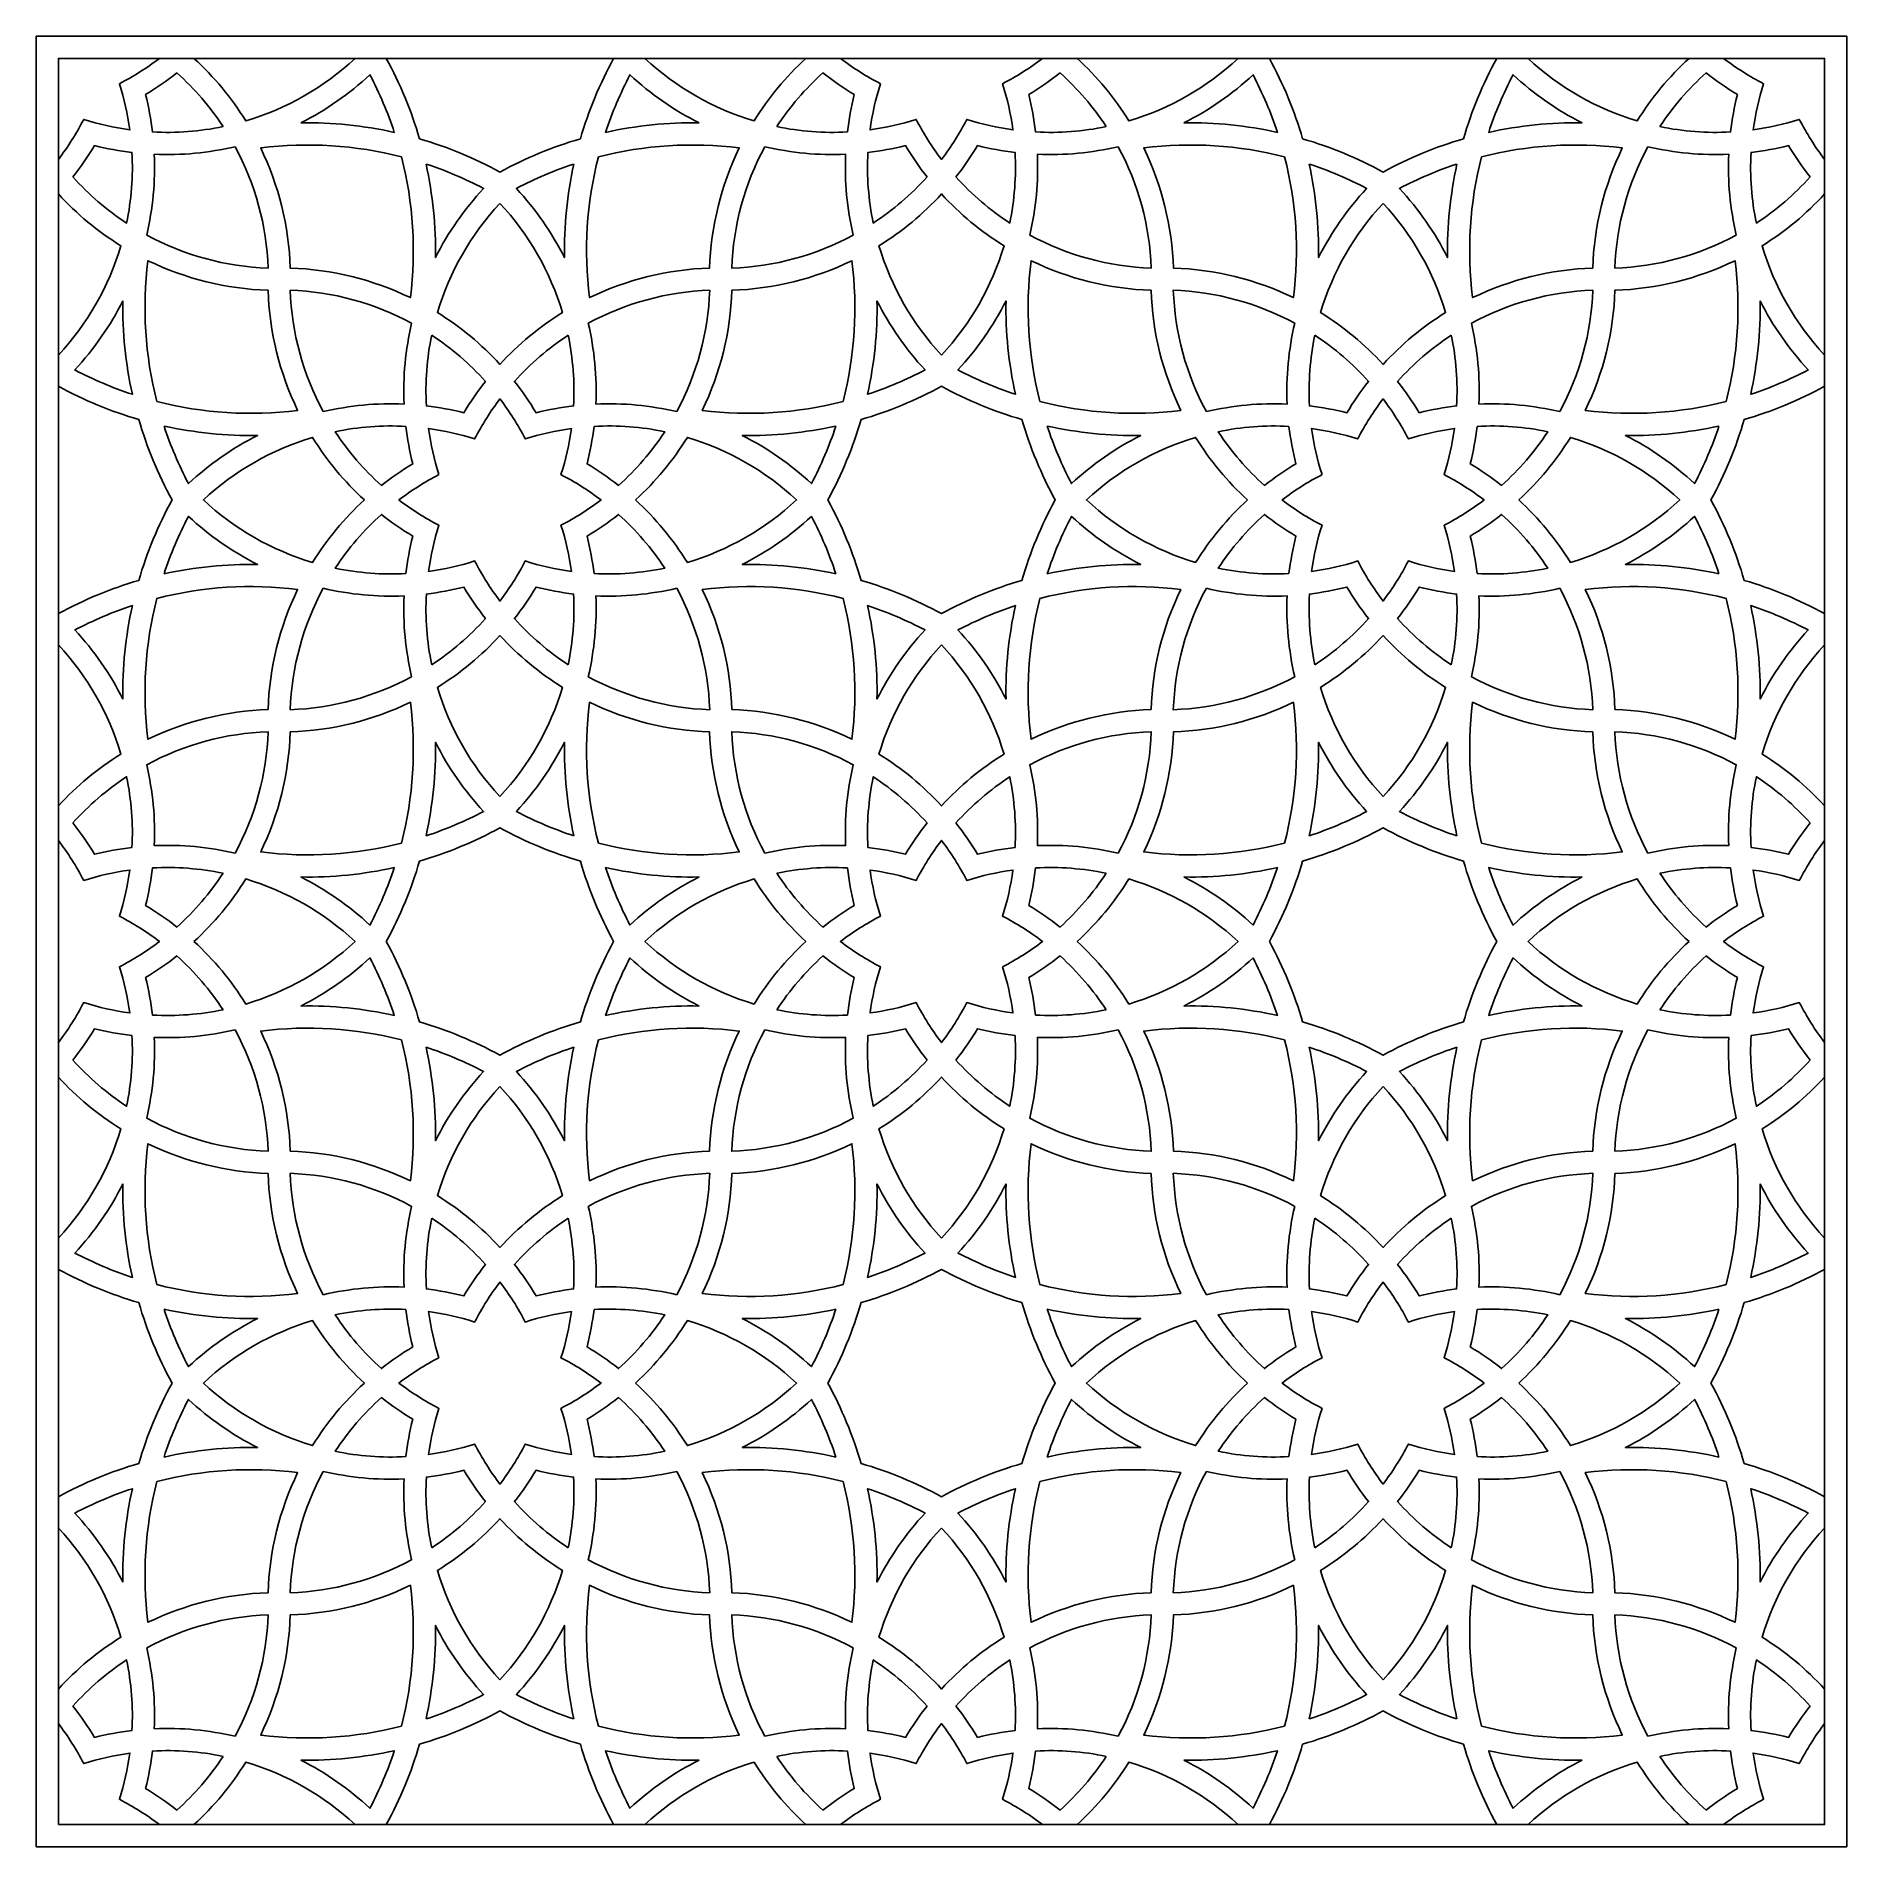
# Model space of a CAD drawing. Extents: x 186.9 to 268.6, y 397.7 to 479.3.
import ezdxf

# ---------------------------------------------------------------- set-up
doc = ezdxf.new("R2010")
doc.units = 0
doc.layers.add('LAYER_01', color=5, linetype='CONTINUOUS')

msp = doc.modelspace()

# ---------------------------------------------------------------- linework, layer by layer
at = {"layer": 'LAYER_01'}
for points in [[(186.922, 397.691), (268.568, 397.691), (268.568, 479.337), (186.922, 479.337)], [(187.922, 398.691), (267.568, 398.691), (267.568, 478.337), (187.922, 478.337)]]:
    msp.add_lwpolyline(points, close=True, dxfattribs=at)
for points in [[(192.479, 478.337, -0.043018), (190.675, 477.196, -0.043018), (191.145, 475.114, -0.043018), (189.063, 475.584, -0.043018), (187.922, 473.78)], [(194.037, 478.337, -0.068492), (196.373, 475.517, 0.11571), (201.298, 478.337)], [(202.706, 478.337, -0.054622), (204.208, 474.711, -0.054622), (207.834, 473.209, -0.054622), (211.46, 474.711, -0.054622), (212.961, 478.337)], [(221.63, 478.337, 0.068492), (219.295, 475.517, -0.11571), (214.37, 478.337)], [(223.188, 478.337, 0.043018), (224.992, 477.196, 0.043018), (224.523, 475.114, 0.043018), (226.605, 475.584, 0.043018), (227.745, 473.78, 0.043018), (228.886, 475.584, 0.043018), (230.967, 475.114, 0.043018), (230.498, 477.196, 0.043018), (232.302, 478.337)], [(233.86, 478.337, -0.068492), (236.195, 475.517, 0.11571), (241.12, 478.337)], [(242.529, 478.337, -0.054622), (244.031, 474.711, -0.054622), (247.657, 473.209, -0.054622), (251.282, 474.711, -0.054622), (252.784, 478.337)], [(261.453, 478.337, 0.068492), (259.118, 475.517, -0.11571), (254.193, 478.337)], [(263.011, 478.337, 0.043018), (264.815, 477.196, 0.043018), (264.346, 475.114, 0.043018), (266.428, 475.584, 0.043018), (267.568, 473.78)], [(187.922, 464.961, 0.11571), (190.742, 469.886, -0.068492), (187.922, 472.222)], [(267.568, 464.961, -0.11571), (264.749, 469.886, 0.068492), (267.568, 472.222)], [(187.922, 453.298, -0.054622), (191.548, 454.799, -0.054622), (193.05, 458.425, -0.054622), (191.548, 462.051, -0.054622), (187.922, 463.553)], [(267.568, 453.298, 0.054622), (263.942, 454.799, 0.054622), (262.44, 458.425, 0.054622), (263.942, 462.051, 0.054622), (267.568, 463.553)], [(187.922, 451.889, -0.11571), (190.742, 446.964, 0.068492), (187.922, 444.629)], [(267.568, 451.889, 0.11571), (264.749, 446.964, -0.068492), (267.568, 444.629)], [(187.922, 443.071, -0.043018), (189.063, 441.267, -0.043018), (191.145, 441.736, -0.043018), (190.675, 439.654, -0.043018), (192.479, 438.514, -0.043018), (190.675, 437.373, -0.043018), (191.145, 435.292, -0.043018), (189.063, 435.761, -0.043018), (187.922, 433.957)], [(267.568, 443.071, 0.043018), (266.428, 441.267, 0.043018), (264.346, 441.736, 0.043018), (264.815, 439.654, 0.043018), (263.011, 438.514, 0.043018), (264.815, 437.373, 0.043018), (264.346, 435.292, 0.043018), (266.428, 435.761, 0.043018), (267.568, 433.957)], [(187.922, 425.139, 0.11571), (190.742, 430.064, -0.068492), (187.922, 432.399)], [(267.568, 425.139, -0.11571), (264.749, 430.064, 0.068492), (267.568, 432.399)], [(187.922, 413.475, -0.054622), (191.548, 414.977, -0.054622), (193.05, 418.602, -0.054622), (191.548, 422.228, -0.054622), (187.922, 423.73)], [(267.568, 413.475, 0.054622), (263.942, 414.977, 0.054622), (262.44, 418.602, 0.054622), (263.942, 422.228, 0.054622), (267.568, 423.73)], [(187.922, 412.066, -0.11571), (190.742, 407.141, 0.068492), (187.922, 404.806)], [(267.568, 412.066, 0.11571), (264.749, 407.141, -0.068492), (267.568, 404.806)], [(202.706, 398.691, 0.054622), (204.208, 402.317, 0.054622), (207.834, 403.819, 0.054622), (211.46, 402.317, 0.054622), (212.961, 398.691)], [(242.529, 398.691, 0.054622), (244.031, 402.317, 0.054622), (247.657, 403.819, 0.054622), (251.282, 402.317, 0.054622), (252.784, 398.691)], [(192.479, 398.691, 0.043018), (190.675, 399.831, 0.043018), (191.145, 401.913, 0.043018), (189.063, 401.444, 0.043018), (187.922, 403.248)], [(223.188, 398.691, -0.043018), (224.992, 399.831, -0.043018), (224.523, 401.913, -0.043018), (226.605, 401.444, -0.043018), (227.745, 403.248, -0.043018), (228.886, 401.444, -0.043018), (230.967, 401.913, -0.043018), (230.498, 399.831, -0.043018), (232.302, 398.691)], [(263.011, 398.691, -0.043018), (264.815, 399.831, -0.043018), (264.346, 401.913, -0.043018), (266.428, 401.444, -0.043018), (267.568, 403.248)], [(194.037, 398.691, 0.068492), (196.373, 401.51, -0.11571), (201.298, 398.691)], [(221.63, 398.691, -0.068492), (219.295, 401.51, 0.11571), (214.37, 398.691)], [(233.86, 398.691, 0.068492), (236.195, 401.51, -0.11571), (241.12, 398.691)], [(261.453, 398.691, -0.068492), (259.118, 401.51, 0.11571), (254.193, 398.691)]]:
    msp.add_lwpolyline(points, format="xyb", dxfattribs=at)
for points in [[(195.351, 475.26, 0.064555), (193.269, 477.683, -0.032046), (191.853, 476.708, -0.032046), (192.165, 475.018, 0.064555)], [(220.317, 475.26, -0.064555), (222.398, 477.683, 0.032046), (223.814, 476.708, 0.032046), (223.503, 475.018, -0.064555)], [(235.174, 475.26, 0.064555), (233.092, 477.683, -0.032046), (231.676, 476.708, -0.032046), (231.988, 475.018, 0.064555)], [(260.139, 475.26, -0.064555), (262.221, 477.683, 0.032046), (263.637, 476.708, 0.032046), (263.325, 475.018, -0.064555)], [(198.849, 475.427, 0.071109), (201.969, 477.595, -0.041463), (203.07, 475.002, 0.05908)], [(216.819, 475.427, -0.071109), (213.698, 477.595, 0.041463), (212.597, 475.002, -0.05908)], [(238.672, 475.427, 0.071109), (241.792, 477.595, -0.041463), (242.893, 475.002, 0.05908)], [(256.641, 475.427, -0.071109), (253.521, 477.595, 0.041463), (252.42, 475.002, -0.05908)], [(188.576, 472.99, 0.064555), (190.999, 470.908, 0.064555), (191.241, 474.094, -0.032046), (189.551, 474.406, -0.032046)], [(203.394, 473.897, 0.094313), (197.044, 474.297, -0.104987), (198.381, 468.883, -0.104987), (203.794, 467.547, 0.094313)], [(212.273, 473.897, -0.094313), (218.624, 474.297, 0.104987), (217.287, 468.883, 0.104987), (211.873, 467.547, -0.094313)], [(227.092, 472.99, -0.064555), (224.668, 470.908, -0.064555), (224.426, 474.094, 0.032046), (226.117, 474.406, 0.032046)], [(228.398, 472.99, 0.064555), (230.822, 470.908, 0.064555), (231.064, 474.094, -0.032046), (229.373, 474.406, -0.032046)], [(243.217, 473.897, 0.094313), (236.867, 474.297, -0.104987), (238.203, 468.883, -0.104987), (243.617, 467.547, 0.094313)], [(252.096, 473.897, -0.094313), (258.446, 474.297, 0.104987), (257.11, 468.883, 0.104987), (251.696, 467.547, -0.094313)], [(266.915, 472.99, -0.064555), (264.491, 470.908, -0.064555), (264.249, 474.094, 0.032046), (265.94, 474.406, 0.032046)], [(195.891, 474.355, -0.068492), (192.246, 474.013, -0.068492), (191.904, 470.368, 0.11571), (197.38, 468.879, 0.11571)], [(204.5, 473.573, -0.05908), (204.925, 469.352, -0.071109), (207.093, 472.472, 0.041463)], [(211.168, 473.573, 0.05908), (210.743, 469.352, 0.071109), (208.575, 472.472, -0.041463)], [(219.776, 474.355, 0.068492), (223.421, 474.013, 0.068492), (223.764, 470.368, -0.11571), (218.288, 468.879, -0.11571)], [(235.714, 474.355, -0.068492), (232.069, 474.013, -0.068492), (231.727, 470.368, 0.11571), (237.203, 468.879, 0.11571)], [(244.322, 473.573, -0.05908), (244.747, 469.352, -0.071109), (246.916, 472.472, 0.041463)], [(250.991, 473.573, 0.05908), (250.566, 469.352, 0.071109), (248.398, 472.472, -0.041463)], [(259.599, 474.355, 0.068492), (263.244, 474.013, 0.068492), (263.586, 470.368, -0.11571), (258.11, 468.879, -0.11571)], [(227.745, 464.961, -0.11571), (224.926, 469.886, 0.068492), (227.745, 472.222, 0.068492), (230.565, 469.886, -0.11571)], [(207.834, 471.8, -0.11571), (210.653, 466.875, 0.068492), (207.834, 464.54, 0.068492), (205.015, 466.875, -0.11571)], [(247.657, 471.8, -0.11571), (250.476, 466.875, 0.068492), (247.657, 464.54, 0.068492), (244.837, 466.875, -0.11571)], [(197.376, 467.878, -0.104987), (191.962, 469.215, 0.094313), (192.362, 462.865, 0.094313), (198.712, 462.465, -0.104987)], [(218.292, 467.878, 0.104987), (223.706, 469.215, -0.094313), (223.306, 462.865, -0.094313), (216.956, 462.465, 0.104987)], [(237.198, 467.878, -0.104987), (231.785, 469.215, 0.094313), (232.185, 462.865, 0.094313), (238.535, 462.465, -0.104987)], [(258.115, 467.878, 0.104987), (263.529, 469.215, -0.094313), (263.128, 462.865, -0.094313), (256.778, 462.465, 0.104987)], [(199.865, 462.407, -0.068492), (203.51, 462.749, -0.068492), (203.852, 466.394, 0.11571), (198.376, 467.883, 0.11571)], [(215.803, 462.407, 0.068492), (212.158, 462.749, 0.068492), (211.816, 466.394, -0.11571), (217.292, 467.883, -0.11571)], [(239.688, 462.407, -0.068492), (243.333, 462.749, -0.068492), (243.675, 466.394, 0.11571), (238.199, 467.883, 0.11571)], [(255.625, 462.407, 0.068492), (251.981, 462.749, 0.068492), (251.638, 466.394, -0.11571), (257.114, 467.883, -0.11571)], [(190.832, 467.41, -0.071109), (188.664, 464.29, 0.041463), (191.257, 463.189, -0.05908)], [(224.836, 467.41, 0.071109), (227.004, 464.29, -0.041463), (224.411, 463.189, 0.05908)], [(230.654, 467.41, -0.071109), (228.486, 464.29, 0.041463), (231.079, 463.189, -0.05908)], [(264.659, 467.41, 0.071109), (266.827, 464.29, -0.041463), (264.234, 463.189, 0.05908)], [(204.757, 465.854, -0.064555), (207.181, 463.772, 0.032046), (206.206, 462.356, 0.032046), (204.515, 462.668, -0.064555)], [(210.911, 465.854, 0.064555), (208.487, 463.772, -0.032046), (209.462, 462.356, -0.032046), (211.153, 462.668, 0.064555)], [(244.58, 465.854, -0.064555), (247.003, 463.772, 0.032046), (246.028, 462.356, 0.032046), (244.338, 462.668, -0.064555)], [(250.734, 465.854, 0.064555), (248.31, 463.772, -0.032046), (249.285, 462.356, -0.032046), (250.975, 462.668, 0.064555)], [(205.081, 459.566, -0.043018), (204.612, 461.647, -0.043018), (206.694, 461.178, -0.043018), (207.834, 462.982, -0.043018), (208.974, 461.178, -0.043018), (211.056, 461.647, -0.043018), (210.587, 459.566, -0.043018), (212.391, 458.425, -0.043018), (210.587, 457.285, -0.043018), (211.056, 455.203, -0.043018), (208.974, 455.672, -0.043018), (207.834, 453.868, -0.043018), (206.694, 455.672, -0.043018), (204.612, 455.203, -0.043018), (205.081, 457.285, -0.043018), (203.277, 458.425, -0.043018)], [(231.371, 462.051, 0.054622), (232.873, 458.425, 0.054622), (231.371, 454.799, 0.054622), (227.745, 453.298, 0.054622), (224.119, 454.799, 0.054622), (222.618, 458.425, 0.054622), (224.119, 462.051, 0.054622), (227.745, 463.553, 0.054622)], [(244.904, 459.566, -0.043018), (244.434, 461.647, -0.043018), (246.516, 461.178, -0.043018), (247.657, 462.982, -0.043018), (248.797, 461.178, -0.043018), (250.879, 461.647, -0.043018), (250.41, 459.566, -0.043018), (252.214, 458.425, -0.043018), (250.41, 457.285, -0.043018), (250.879, 455.203, -0.043018), (248.797, 455.672, -0.043018), (247.657, 453.868, -0.043018), (246.516, 455.672, -0.043018), (244.434, 455.203, -0.043018), (244.904, 457.285, -0.043018), (243.1, 458.425, -0.043018)], [(192.686, 461.759, 0.05908), (196.907, 461.334, 0.071109), (193.787, 459.166, -0.041463)], [(203.591, 461.744, 0.064555), (200.405, 461.502, 0.064555), (202.487, 459.078, -0.032046), (203.903, 460.053, -0.032046)], [(212.076, 461.744, -0.064555), (215.262, 461.502, -0.064555), (213.181, 459.078, 0.032046), (211.765, 460.053, 0.032046)], [(222.982, 461.759, -0.05908), (218.761, 461.334, -0.071109), (221.881, 459.166, 0.041463)], [(232.509, 461.759, 0.05908), (236.73, 461.334, 0.071109), (233.61, 459.166, -0.041463)], [(243.414, 461.744, 0.064555), (240.228, 461.502, 0.064555), (242.31, 459.078, -0.032046), (243.726, 460.053, -0.032046)], [(251.899, 461.744, -0.064555), (255.085, 461.502, -0.064555), (253.003, 459.078, 0.032046), (251.588, 460.053, 0.032046)], [(262.805, 461.759, -0.05908), (258.583, 461.334, -0.071109), (261.703, 459.166, 0.041463)], [(201.719, 458.425, -0.068492), (199.384, 461.244, 0.11571), (194.459, 458.425, 0.11571), (199.384, 455.606, -0.068492)], [(213.949, 458.425, 0.068492), (216.284, 461.244, -0.11571), (221.209, 458.425, -0.11571), (216.284, 455.606, 0.068492)], [(241.542, 458.425, -0.068492), (239.206, 461.244, 0.11571), (234.281, 458.425, 0.11571), (239.206, 455.606, -0.068492)], [(253.772, 458.425, 0.068492), (256.107, 461.244, -0.11571), (261.032, 458.425, -0.11571), (256.107, 455.606, 0.068492)], [(192.686, 455.091, -0.05908), (196.907, 455.516, -0.071109), (193.787, 457.684, 0.041463)], [(203.591, 455.106, -0.064555), (200.405, 455.348, -0.064555), (202.487, 457.772, 0.032046), (203.903, 456.797, 0.032046)], [(212.076, 455.106, 0.064555), (215.262, 455.348, 0.064555), (213.181, 457.772, -0.032046), (211.765, 456.797, -0.032046)], [(222.982, 455.091, 0.05908), (218.761, 455.516, 0.071109), (221.881, 457.684, -0.041463)], [(232.509, 455.091, -0.05908), (236.73, 455.516, -0.071109), (233.61, 457.684, 0.041463)], [(243.414, 455.106, -0.064555), (240.228, 455.348, -0.064555), (242.31, 457.772, 0.032046), (243.726, 456.797, 0.032046)], [(251.899, 455.106, 0.064555), (255.085, 455.348, 0.064555), (253.003, 457.772, -0.032046), (251.588, 456.797, -0.032046)], [(262.805, 455.091, 0.05908), (258.583, 455.516, 0.071109), (261.703, 457.684, -0.041463)], [(197.376, 448.972, 0.104987), (191.962, 447.635, -0.094313), (192.362, 453.986, -0.094313), (198.712, 454.386, 0.104987)], [(199.865, 454.444, 0.068492), (203.51, 454.101, 0.068492), (203.852, 450.456, -0.11571), (198.376, 448.967, -0.11571)], [(204.757, 450.997, 0.064555), (207.181, 453.078, -0.032046), (206.206, 454.494, -0.032046), (204.515, 454.183, 0.064555)], [(210.911, 450.997, -0.064555), (208.487, 453.078, 0.032046), (209.462, 454.494, 0.032046), (211.153, 454.183, -0.064555)], [(215.803, 454.444, -0.068492), (212.158, 454.101, -0.068492), (211.816, 450.456, 0.11571), (217.292, 448.967, 0.11571)], [(218.292, 448.972, -0.104987), (223.706, 447.635, 0.094313), (223.306, 453.986, 0.094313), (216.956, 454.386, -0.104987)], [(237.198, 448.972, 0.104987), (231.785, 447.635, -0.094313), (232.185, 453.986, -0.094313), (238.535, 454.386, 0.104987)], [(239.688, 454.444, 0.068492), (243.333, 454.101, 0.068492), (243.675, 450.456, -0.11571), (238.199, 448.967, -0.11571)], [(244.58, 450.997, 0.064555), (247.003, 453.078, -0.032046), (246.028, 454.494, -0.032046), (244.338, 454.183, 0.064555)], [(250.734, 450.997, -0.064555), (248.31, 453.078, 0.032046), (249.285, 454.494, 0.032046), (250.975, 454.183, -0.064555)], [(255.625, 454.444, -0.068492), (251.981, 454.101, -0.068492), (251.638, 450.456, 0.11571), (257.114, 448.967, 0.11571)], [(258.115, 448.972, -0.104987), (263.529, 447.635, 0.094313), (263.128, 453.986, 0.094313), (256.778, 454.386, -0.104987)], [(190.832, 449.44, 0.071109), (188.664, 452.561, -0.041463), (191.257, 453.662, 0.05908)], [(224.836, 449.44, -0.071109), (227.004, 452.561, 0.041463), (224.411, 453.662, -0.05908)], [(230.654, 449.44, 0.071109), (228.486, 452.561, -0.041463), (231.079, 453.662, 0.05908)], [(264.659, 449.44, -0.071109), (266.827, 452.561, 0.041463), (264.234, 453.662, -0.05908)], [(207.834, 445.05, 0.11571), (210.653, 449.975, -0.068492), (207.834, 452.31, -0.068492), (205.015, 449.975, 0.11571)], [(227.745, 451.889, 0.11571), (224.926, 446.964, -0.068492), (227.745, 444.629, -0.068492), (230.565, 446.964, 0.11571)], [(247.657, 445.05, 0.11571), (250.476, 449.975, -0.068492), (247.657, 452.31, -0.068492), (244.837, 449.975, 0.11571)], [(203.394, 442.953, -0.094313), (197.044, 442.553, 0.104987), (198.381, 447.967, 0.104987), (203.794, 449.303, -0.094313)], [(212.273, 442.953, 0.094313), (218.624, 442.553, -0.104987), (217.287, 447.967, -0.104987), (211.873, 449.303, 0.094313)], [(243.217, 442.953, -0.094313), (236.867, 442.553, 0.104987), (238.203, 447.967, 0.104987), (243.617, 449.303, -0.094313)], [(252.096, 442.953, 0.094313), (258.446, 442.553, -0.104987), (257.11, 447.967, -0.104987), (251.696, 449.303, 0.094313)], [(195.891, 442.495, 0.068492), (192.246, 442.838, 0.068492), (191.904, 446.483, -0.11571), (197.38, 447.972, -0.11571)], [(204.5, 443.277, 0.05908), (204.925, 447.498, 0.071109), (207.093, 444.378, -0.041463)], [(211.168, 443.277, -0.05908), (210.743, 447.498, -0.071109), (208.575, 444.378, 0.041463)], [(219.776, 442.495, -0.068492), (223.421, 442.838, -0.068492), (223.764, 446.483, 0.11571), (218.288, 447.972, 0.11571)], [(235.714, 442.495, 0.068492), (232.069, 442.838, 0.068492), (231.727, 446.483, -0.11571), (237.203, 447.972, -0.11571)], [(244.322, 443.277, 0.05908), (244.747, 447.498, 0.071109), (246.916, 444.378, -0.041463)], [(250.991, 443.277, -0.05908), (250.566, 447.498, -0.071109), (248.398, 444.378, 0.041463)], [(259.599, 442.495, -0.068492), (263.244, 442.838, -0.068492), (263.586, 446.483, 0.11571), (258.11, 447.972, 0.11571)], [(188.576, 443.861, -0.064555), (190.999, 445.942, -0.064555), (191.241, 442.756, 0.032046), (189.551, 442.445, 0.032046)], [(227.092, 443.861, 0.064555), (224.668, 445.942, 0.064555), (224.426, 442.756, -0.032046), (226.117, 442.445, -0.032046)], [(228.398, 443.861, -0.064555), (230.822, 445.942, -0.064555), (231.064, 442.756, 0.032046), (229.373, 442.445, 0.032046)], [(266.915, 443.861, 0.064555), (264.491, 445.942, 0.064555), (264.249, 442.756, -0.032046), (265.94, 442.445, -0.032046)], [(202.706, 438.514, -0.054622), (204.208, 434.888, -0.054622), (207.834, 433.386, -0.054622), (211.46, 434.888, -0.054622), (212.961, 438.514, -0.054622), (211.46, 442.14, -0.054622), (207.834, 443.641, -0.054622), (204.208, 442.14, -0.054622)], [(242.529, 438.514, -0.054622), (244.031, 434.888, -0.054622), (247.657, 433.386, -0.054622), (251.282, 434.888, -0.054622), (252.784, 438.514, -0.054622), (251.282, 442.14, -0.054622), (247.657, 443.641, -0.054622), (244.031, 442.14, -0.054622)], [(230.498, 437.373, -0.043018), (230.967, 435.292, -0.043018), (228.886, 435.761, -0.043018), (227.745, 433.957, -0.043018), (226.605, 435.761, -0.043018), (224.523, 435.292, -0.043018), (224.992, 437.373, -0.043018), (223.188, 438.514, -0.043018), (224.992, 439.654, -0.043018), (224.523, 441.736, -0.043018), (226.605, 441.267, -0.043018), (227.745, 443.071, -0.043018), (228.886, 441.267, -0.043018), (230.967, 441.736, -0.043018), (230.498, 439.654, -0.043018), (232.302, 438.514, -0.043018)], [(195.351, 441.591, -0.064555), (193.269, 439.167, 0.032046), (191.853, 440.142, 0.032046), (192.165, 441.833, -0.064555)], [(198.849, 441.423, -0.071109), (201.969, 439.255, 0.041463), (203.07, 441.848, -0.05908)], [(216.819, 441.423, 0.071109), (213.698, 439.255, -0.041463), (212.597, 441.848, 0.05908)], [(220.317, 441.591, 0.064555), (222.398, 439.167, -0.032046), (223.814, 440.142, -0.032046), (223.503, 441.833, 0.064555)], [(235.174, 441.591, -0.064555), (233.092, 439.167, 0.032046), (231.676, 440.142, 0.032046), (231.988, 441.833, -0.064555)], [(238.672, 441.423, -0.071109), (241.792, 439.255, 0.041463), (242.893, 441.848, -0.05908)], [(256.641, 441.423, 0.071109), (253.521, 439.255, -0.041463), (252.42, 441.848, 0.05908)], [(260.139, 441.591, 0.064555), (262.221, 439.167, -0.032046), (263.637, 440.142, -0.032046), (263.325, 441.833, 0.064555)], [(194.037, 438.514, -0.068492), (196.373, 435.694, 0.11571), (201.298, 438.514, 0.11571), (196.373, 441.333, -0.068492)], [(221.63, 438.514, 0.068492), (219.295, 435.694, -0.11571), (214.37, 438.514, -0.11571), (219.295, 441.333, 0.068492)], [(233.86, 438.514, -0.068492), (236.195, 435.694, 0.11571), (241.12, 438.514, 0.11571), (236.195, 441.333, -0.068492)], [(261.453, 438.514, 0.068492), (259.118, 435.694, -0.11571), (254.193, 438.514, -0.11571), (259.118, 441.333, 0.068492)], [(195.351, 435.437, 0.064555), (193.269, 437.861, -0.032046), (191.853, 436.886, -0.032046), (192.165, 435.195, 0.064555)], [(198.849, 435.605, 0.071109), (201.969, 437.773, -0.041463), (203.07, 435.18, 0.05908)], [(216.819, 435.605, -0.071109), (213.698, 437.773, 0.041463), (212.597, 435.18, -0.05908)], [(220.317, 435.437, -0.064555), (222.398, 437.861, 0.032046), (223.814, 436.886, 0.032046), (223.503, 435.195, -0.064555)], [(235.174, 435.437, 0.064555), (233.092, 437.861, -0.032046), (231.676, 436.886, -0.032046), (231.988, 435.195, 0.064555)], [(238.672, 435.605, 0.071109), (241.792, 437.773, -0.041463), (242.893, 435.18, 0.05908)], [(256.641, 435.605, -0.071109), (253.521, 437.773, 0.041463), (252.42, 435.18, -0.05908)], [(260.139, 435.437, -0.064555), (262.221, 437.861, 0.032046), (263.637, 436.886, 0.032046), (263.325, 435.195, -0.064555)], [(188.576, 433.167, 0.064555), (190.999, 431.085, 0.064555), (191.241, 434.271, -0.032046), (189.551, 434.583, -0.032046)], [(195.891, 434.532, -0.068492), (192.246, 434.19, -0.068492), (191.904, 430.545, 0.11571), (197.38, 429.056, 0.11571)], [(203.394, 434.074, 0.094313), (197.044, 434.474, -0.104987), (198.381, 429.061, -0.104987), (203.794, 427.724, 0.094313)], [(212.273, 434.074, -0.094313), (218.624, 434.474, 0.104987), (217.287, 429.061, 0.104987), (211.873, 427.724, -0.094313)], [(219.776, 434.532, 0.068492), (223.421, 434.19, 0.068492), (223.764, 430.545, -0.11571), (218.288, 429.056, -0.11571)], [(227.092, 433.167, -0.064555), (224.668, 431.085, -0.064555), (224.426, 434.271, 0.032046), (226.117, 434.583, 0.032046)], [(228.398, 433.167, 0.064555), (230.822, 431.085, 0.064555), (231.064, 434.271, -0.032046), (229.373, 434.583, -0.032046)], [(235.714, 434.532, -0.068492), (232.069, 434.19, -0.068492), (231.727, 430.545, 0.11571), (237.203, 429.056, 0.11571)], [(243.217, 434.074, 0.094313), (236.867, 434.474, -0.104987), (238.203, 429.061, -0.104987), (243.617, 427.724, 0.094313)], [(252.096, 434.074, -0.094313), (258.446, 434.474, 0.104987), (257.11, 429.061, 0.104987), (251.696, 427.724, -0.094313)], [(259.599, 434.532, 0.068492), (263.244, 434.19, 0.068492), (263.586, 430.545, -0.11571), (258.11, 429.056, -0.11571)], [(266.915, 433.167, -0.064555), (264.491, 431.085, -0.064555), (264.249, 434.271, 0.032046), (265.94, 434.583, 0.032046)], [(204.5, 433.75, -0.05908), (204.925, 429.529, -0.071109), (207.093, 432.649, 0.041463)], [(211.168, 433.75, 0.05908), (210.743, 429.529, 0.071109), (208.575, 432.649, -0.041463)], [(244.322, 433.75, -0.05908), (244.747, 429.529, -0.071109), (246.916, 432.649, 0.041463)], [(250.991, 433.75, 0.05908), (250.566, 429.529, 0.071109), (248.398, 432.649, -0.041463)], [(207.834, 431.978, -0.11571), (210.653, 427.053, 0.068492), (207.834, 424.717, 0.068492), (205.015, 427.053, -0.11571)], [(227.745, 425.139, -0.11571), (224.926, 430.064, 0.068492), (227.745, 432.399, 0.068492), (230.565, 430.064, -0.11571)], [(247.657, 431.978, -0.11571), (250.476, 427.053, 0.068492), (247.657, 424.717, 0.068492), (244.837, 427.053, -0.11571)], [(197.376, 428.056, -0.104987), (191.962, 429.392, 0.094313), (192.362, 423.042, 0.094313), (198.712, 422.642, -0.104987)], [(218.292, 428.056, 0.104987), (223.706, 429.392, -0.094313), (223.306, 423.042, -0.094313), (216.956, 422.642, 0.104987)], [(237.198, 428.056, -0.104987), (231.785, 429.392, 0.094313), (232.185, 423.042, 0.094313), (238.535, 422.642, -0.104987)], [(258.115, 428.056, 0.104987), (263.529, 429.392, -0.094313), (263.128, 423.042, -0.094313), (256.778, 422.642, 0.104987)], [(199.865, 422.584, -0.068492), (203.51, 422.926, -0.068492), (203.852, 426.571, 0.11571), (198.376, 428.06, 0.11571)], [(215.803, 422.584, 0.068492), (212.158, 422.926, 0.068492), (211.816, 426.571, -0.11571), (217.292, 428.06, -0.11571)], [(239.688, 422.584, -0.068492), (243.333, 422.926, -0.068492), (243.675, 426.571, 0.11571), (238.199, 428.06, 0.11571)], [(255.625, 422.584, 0.068492), (251.981, 422.926, 0.068492), (251.638, 426.571, -0.11571), (257.114, 428.06, -0.11571)], [(190.832, 427.587, -0.071109), (188.664, 424.467, 0.041463), (191.257, 423.366, -0.05908)], [(224.836, 427.587, 0.071109), (227.004, 424.467, -0.041463), (224.411, 423.366, 0.05908)], [(230.654, 427.587, -0.071109), (228.486, 424.467, 0.041463), (231.079, 423.366, -0.05908)], [(264.659, 427.587, 0.071109), (266.827, 424.467, -0.041463), (264.234, 423.366, 0.05908)], [(204.757, 426.031, -0.064555), (207.181, 423.949, 0.032046), (206.206, 422.533, 0.032046), (204.515, 422.845, -0.064555)], [(210.911, 426.031, 0.064555), (208.487, 423.949, -0.032046), (209.462, 422.533, -0.032046), (211.153, 422.845, 0.064555)], [(244.58, 426.031, -0.064555), (247.003, 423.949, 0.032046), (246.028, 422.533, 0.032046), (244.338, 422.845, -0.064555)], [(250.734, 426.031, 0.064555), (248.31, 423.949, -0.032046), (249.285, 422.533, -0.032046), (250.975, 422.845, 0.064555)], [(205.081, 419.743, -0.043018), (204.612, 421.825, -0.043018), (206.694, 421.355, -0.043018), (207.834, 423.159, -0.043018), (208.974, 421.355, -0.043018), (211.056, 421.825, -0.043018), (210.587, 419.743, -0.043018), (212.391, 418.602, -0.043018), (210.587, 417.462, -0.043018), (211.056, 415.38, -0.043018), (208.974, 415.849, -0.043018), (207.834, 414.046, -0.043018), (206.694, 415.849, -0.043018), (204.612, 415.38, -0.043018), (205.081, 417.462, -0.043018), (203.277, 418.602, -0.043018)], [(231.371, 422.228, 0.054622), (232.873, 418.602, 0.054622), (231.371, 414.977, 0.054622), (227.745, 413.475, 0.054622), (224.119, 414.977, 0.054622), (222.618, 418.602, 0.054622), (224.119, 422.228, 0.054622), (227.745, 423.73, 0.054622)], [(244.904, 419.743, -0.043018), (244.434, 421.825, -0.043018), (246.516, 421.355, -0.043018), (247.657, 423.159, -0.043018), (248.797, 421.355, -0.043018), (250.879, 421.825, -0.043018), (250.41, 419.743, -0.043018), (252.214, 418.602, -0.043018), (250.41, 417.462, -0.043018), (250.879, 415.38, -0.043018), (248.797, 415.849, -0.043018), (247.657, 414.046, -0.043018), (246.516, 415.849, -0.043018), (244.434, 415.38, -0.043018), (244.904, 417.462, -0.043018), (243.1, 418.602, -0.043018)], [(192.686, 421.937, 0.05908), (196.907, 421.512, 0.071109), (193.787, 419.343, -0.041463)], [(201.719, 418.602, -0.068492), (199.384, 421.422, 0.11571), (194.459, 418.602, 0.11571), (199.384, 415.783, -0.068492)], [(203.591, 421.921, 0.064555), (200.405, 421.679, 0.064555), (202.487, 419.256, -0.032046), (203.903, 420.231, -0.032046)], [(212.076, 421.921, -0.064555), (215.262, 421.679, -0.064555), (213.181, 419.256, 0.032046), (211.765, 420.231, 0.032046)], [(213.949, 418.602, 0.068492), (216.284, 421.422, -0.11571), (221.209, 418.602, -0.11571), (216.284, 415.783, 0.068492)], [(222.982, 421.937, -0.05908), (218.761, 421.512, -0.071109), (221.881, 419.343, 0.041463)], [(232.509, 421.937, 0.05908), (236.73, 421.512, 0.071109), (233.61, 419.343, -0.041463)], [(241.542, 418.602, -0.068492), (239.206, 421.422, 0.11571), (234.281, 418.602, 0.11571), (239.206, 415.783, -0.068492)], [(243.414, 421.921, 0.064555), (240.228, 421.679, 0.064555), (242.31, 419.256, -0.032046), (243.726, 420.231, -0.032046)], [(251.899, 421.921, -0.064555), (255.085, 421.679, -0.064555), (253.003, 419.256, 0.032046), (251.588, 420.231, 0.032046)], [(253.772, 418.602, 0.068492), (256.107, 421.422, -0.11571), (261.032, 418.602, -0.11571), (256.107, 415.783, 0.068492)], [(262.805, 421.937, -0.05908), (258.583, 421.512, -0.071109), (261.703, 419.343, 0.041463)], [(192.686, 415.268, -0.05908), (196.907, 415.693, -0.071109), (193.787, 417.861, 0.041463)], [(203.591, 415.284, -0.064555), (200.405, 415.525, -0.064555), (202.487, 417.949, 0.032046), (203.903, 416.974, 0.032046)], [(212.076, 415.284, 0.064555), (215.262, 415.525, 0.064555), (213.181, 417.949, -0.032046), (211.765, 416.974, -0.032046)], [(222.982, 415.268, 0.05908), (218.761, 415.693, 0.071109), (221.881, 417.861, -0.041463)], [(232.509, 415.268, -0.05908), (236.73, 415.693, -0.071109), (233.61, 417.861, 0.041463)], [(243.414, 415.284, -0.064555), (240.228, 415.525, -0.064555), (242.31, 417.949, 0.032046), (243.726, 416.974, 0.032046)], [(251.899, 415.284, 0.064555), (255.085, 415.525, 0.064555), (253.003, 417.949, -0.032046), (251.588, 416.974, -0.032046)], [(262.805, 415.268, 0.05908), (258.583, 415.693, 0.071109), (261.703, 417.861, -0.041463)], [(197.376, 409.149, 0.104987), (191.962, 407.813, -0.094313), (192.362, 414.163, -0.094313), (198.712, 414.563, 0.104987)], [(199.865, 414.621, 0.068492), (203.51, 414.278, 0.068492), (203.852, 410.634, -0.11571), (198.376, 409.145, -0.11571)], [(204.757, 411.174, 0.064555), (207.181, 413.256, -0.032046), (206.206, 414.672, -0.032046), (204.515, 414.36, 0.064555)], [(210.911, 411.174, -0.064555), (208.487, 413.256, 0.032046), (209.462, 414.672, 0.032046), (211.153, 414.36, -0.064555)], [(215.803, 414.621, -0.068492), (212.158, 414.278, -0.068492), (211.816, 410.634, 0.11571), (217.292, 409.145, 0.11571)], [(218.292, 409.149, -0.104987), (223.706, 407.813, 0.094313), (223.306, 414.163, 0.094313), (216.956, 414.563, -0.104987)], [(237.198, 409.149, 0.104987), (231.785, 407.813, -0.094313), (232.185, 414.163, -0.094313), (238.535, 414.563, 0.104987)], [(239.688, 414.621, 0.068492), (243.333, 414.278, 0.068492), (243.675, 410.634, -0.11571), (238.199, 409.145, -0.11571)], [(244.58, 411.174, 0.064555), (247.003, 413.256, -0.032046), (246.028, 414.672, -0.032046), (244.338, 414.36, 0.064555)], [(250.734, 411.174, -0.064555), (248.31, 413.256, 0.032046), (249.285, 414.672, 0.032046), (250.975, 414.36, -0.064555)], [(255.625, 414.621, -0.068492), (251.981, 414.278, -0.068492), (251.638, 410.634, 0.11571), (257.114, 409.145, 0.11571)], [(258.115, 409.149, -0.104987), (263.529, 407.813, 0.094313), (263.128, 414.163, 0.094313), (256.778, 414.563, -0.104987)], [(190.832, 409.618, 0.071109), (188.664, 412.738, -0.041463), (191.257, 413.839, 0.05908)], [(224.836, 409.618, -0.071109), (227.004, 412.738, 0.041463), (224.411, 413.839, -0.05908)], [(230.654, 409.618, 0.071109), (228.486, 412.738, -0.041463), (231.079, 413.839, 0.05908)], [(264.659, 409.618, -0.071109), (266.827, 412.738, 0.041463), (264.234, 413.839, -0.05908)], [(207.834, 405.227, 0.11571), (210.653, 410.152, -0.068492), (207.834, 412.487, -0.068492), (205.015, 410.152, 0.11571)], [(247.657, 405.227, 0.11571), (250.476, 410.152, -0.068492), (247.657, 412.487, -0.068492), (244.837, 410.152, 0.11571)], [(227.745, 412.066, 0.11571), (224.926, 407.141, -0.068492), (227.745, 404.806, -0.068492), (230.565, 407.141, 0.11571)], [(203.394, 403.131, -0.094313), (197.044, 402.73, 0.104987), (198.381, 408.144, 0.104987), (203.794, 409.481, -0.094313)], [(212.273, 403.131, 0.094313), (218.624, 402.73, -0.104987), (217.287, 408.144, -0.104987), (211.873, 409.481, 0.094313)], [(243.217, 403.131, -0.094313), (236.867, 402.73, 0.104987), (238.203, 408.144, 0.104987), (243.617, 409.481, -0.094313)], [(252.096, 403.131, 0.094313), (258.446, 402.73, -0.104987), (257.11, 408.144, -0.104987), (251.696, 409.481, 0.094313)], [(195.891, 402.673, 0.068492), (192.246, 403.015, 0.068492), (191.904, 406.66, -0.11571), (197.38, 408.149, -0.11571)], [(204.5, 403.454, 0.05908), (204.925, 407.676, 0.071109), (207.093, 404.556, -0.041463)], [(211.168, 403.454, -0.05908), (210.743, 407.676, -0.071109), (208.575, 404.556, 0.041463)], [(219.776, 402.673, -0.068492), (223.421, 403.015, -0.068492), (223.764, 406.66, 0.11571), (218.288, 408.149, 0.11571)], [(235.714, 402.673, 0.068492), (232.069, 403.015, 0.068492), (231.727, 406.66, -0.11571), (237.203, 408.149, -0.11571)], [(244.322, 403.454, 0.05908), (244.747, 407.676, 0.071109), (246.916, 404.556, -0.041463)], [(250.991, 403.454, -0.05908), (250.566, 407.676, -0.071109), (248.398, 404.556, 0.041463)], [(259.599, 402.673, -0.068492), (263.244, 403.015, -0.068492), (263.586, 406.66, 0.11571), (258.11, 408.149, 0.11571)], [(188.576, 404.038, -0.064555), (190.999, 406.12, -0.064555), (191.241, 402.934, 0.032046), (189.551, 402.622, 0.032046)], [(227.092, 404.038, 0.064555), (224.668, 406.12, 0.064555), (224.426, 402.934, -0.032046), (226.117, 402.622, -0.032046)], [(228.398, 404.038, -0.064555), (230.822, 406.12, -0.064555), (231.064, 402.934, 0.032046), (229.373, 402.622, 0.032046)], [(266.915, 404.038, 0.064555), (264.491, 406.12, 0.064555), (264.249, 402.934, -0.032046), (265.94, 402.622, -0.032046)], [(195.351, 401.768, -0.064555), (193.269, 399.344, 0.032046), (191.853, 400.319, 0.032046), (192.165, 402.01, -0.064555)], [(198.849, 401.6, -0.071109), (201.969, 399.432, 0.041463), (203.07, 402.025, -0.05908)], [(216.819, 401.6, 0.071109), (213.698, 399.432, -0.041463), (212.597, 402.025, 0.05908)], [(220.317, 401.768, 0.064555), (222.398, 399.344, -0.032046), (223.814, 400.319, -0.032046), (223.503, 402.01, 0.064555)], [(235.174, 401.768, -0.064555), (233.092, 399.344, 0.032046), (231.676, 400.319, 0.032046), (231.988, 402.01, -0.064555)], [(238.672, 401.6, -0.071109), (241.792, 399.432, 0.041463), (242.893, 402.025, -0.05908)], [(256.641, 401.6, 0.071109), (253.521, 399.432, -0.041463), (252.42, 402.025, 0.05908)], [(260.139, 401.768, 0.064555), (262.221, 399.344, -0.032046), (263.637, 400.319, -0.032046), (263.325, 402.01, 0.064555)]]:
    msp.add_lwpolyline(points, format="xyb", close=True, dxfattribs=at)

doc.saveas('drawing.dxf')
